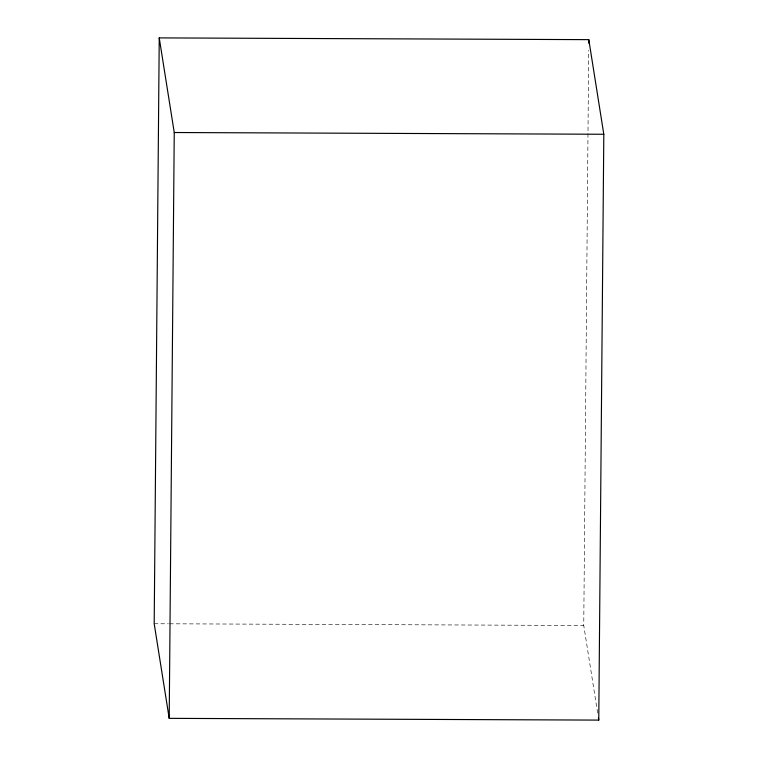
<?xml version="1.0" encoding="UTF-8"?>
<svg xmlns="http://www.w3.org/2000/svg" width="758" height="758" viewBox="0 0 758 758"><rect width="100%" height="100%" fill="white"/><g stroke="black" fill="none" stroke-linecap="round" stroke-linejoin="round"><path stroke-width="0.57" stroke-dasharray="3.79 2.84" d="M597.655 713.089L583.755 625.483L588.701 50.293M154.196 623.739L168.39 623.796M169.574 623.796L583.755 625.483"/><path stroke-width="1.14" d="M159.237 37.9L154.196 623.739L169.205 718.357L598.763 720.1L603.804 134.261L588.795 39.643L159.237 37.9L174.245 132.517L169.205 718.357M588.767 43.197L588.795 39.643M174.245 132.517L603.804 134.261M598.394 717.76L598.763 720.1"/></g></svg>
